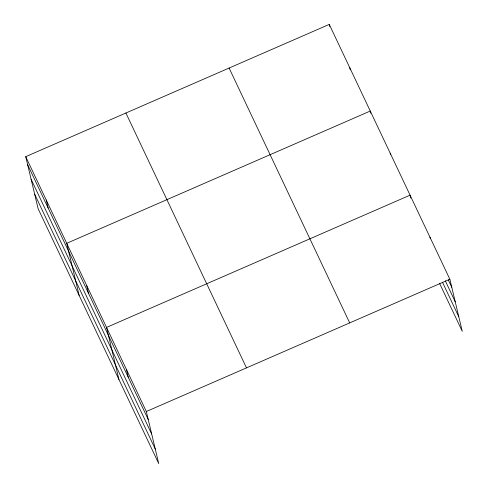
<?xml version="1.0" encoding="UTF-8"?>
<svg xmlns="http://www.w3.org/2000/svg" width="488" height="488" viewBox="0 0 488 488"><rect width="100%" height="100%" fill="white"/><g stroke="black" fill="none" stroke-linecap="round" stroke-linejoin="round"><path stroke-width="0.73" d="M25.73 156.66L146.327 411.518L158.734 463.6L38.137 208.742L25.73 156.66L329.266 24.4L449.863 279.258L462.27 331.34L439.487 283.18M410.066 195.157L106.53 327.418L118.938 379.499M146.327 411.518L449.863 279.258M448.24 279.795L451.772 287.255M445.288 280.777L455.237 301.804M442.439 282.198L458.805 316.791M229.098 68.045L349.695 322.904M125.898 113.015L246.495 367.873M27.633 164.663L148.236 419.515M31.098 179.206L151.701 434.064M34.672 194.194L155.269 449.051M429.965 237.205L430.312 238.662M410.237 195.883L410.762 198.061M390.168 153.104L390.516 154.556M370.788 113.234L370.27 111.05L66.734 243.311L79.141 295.392M349.768 67.728L350.286 69.906M329.266 24.4L329.784 26.584M126.429 369.465L128.332 377.468M86.632 285.364L88.535 293.361M46.232 199.989L48.135 207.986"/></g></svg>
